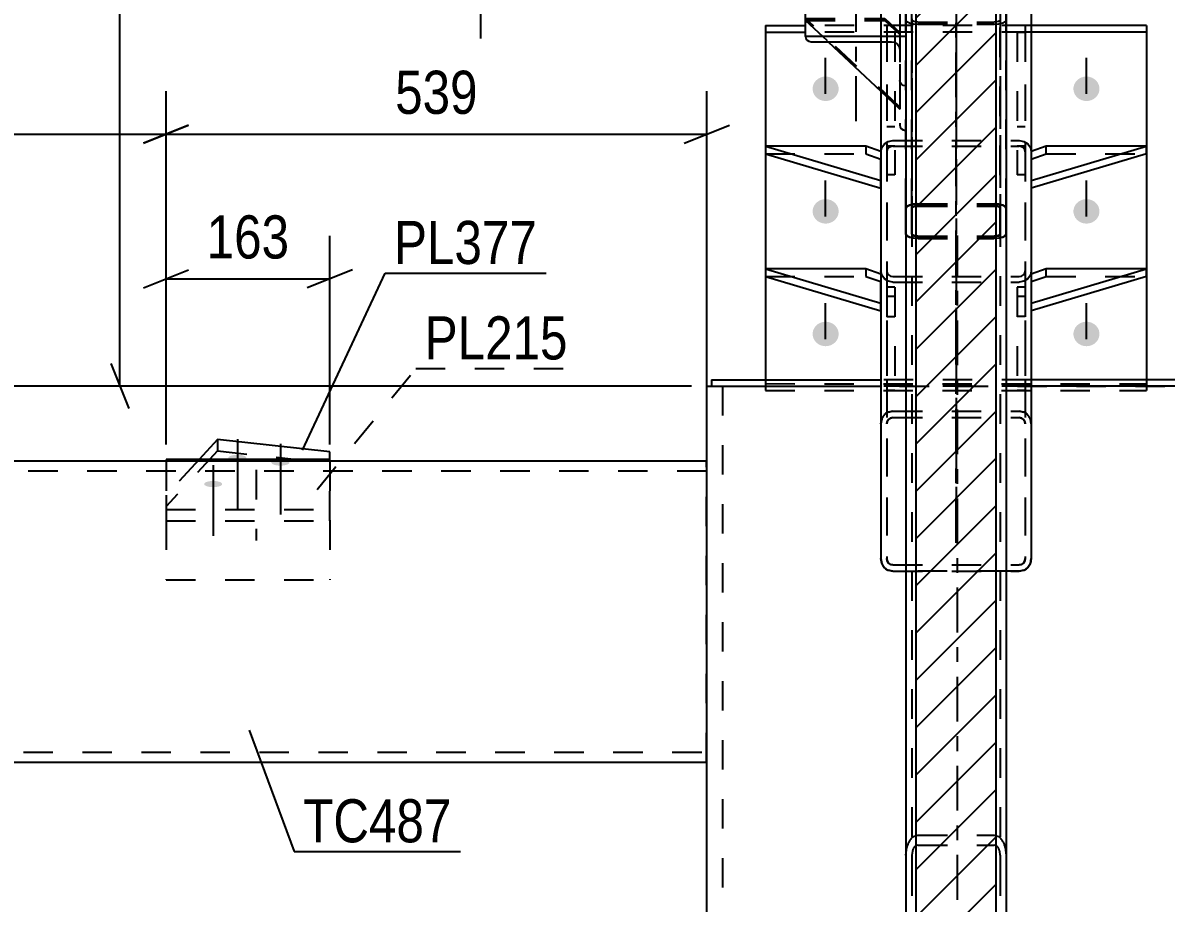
# Model space of a CAD drawing. Header units: millimetres. Extents: x 0 to 1189, y 0 to 841.
# Drawn here: x 404.7 to 480.7, y 707.9 to 766.4 of the extents above; entities that cross this region are included whole.
import ezdxf

# ---------------------------------------------------------------- set-up
doc = ezdxf.new("R2010")
doc.units = ezdxf.units.MM
doc.linetypes.add('DXK_LINE_DOT2', pattern=[3.9198, 1.9599, -1.9599])
doc.linetypes.add('DXK_LINE_DOT3', pattern=[5.9187, 2.979, -0.9799, 0.9799, -0.9799])
doc.styles.add('Arial', font='ARIAL.TTF', dxfattribs={"height": 0.2})
doc.styles.add('Arial Narrow', font='ARIALN.TTF', dxfattribs={"height": 0.2})

# ---------------------------------------------------------------- blocks, each defined once
blk = doc.blocks.new('Part-285407614-5344 - 5341')
at = {"linetype": 'Continuous'}
h = blk.add_hatch(dxfattribs=at)
h.set_pattern_fill('', scale=0.7, style=0, pattern_type=0)
h.set_pattern_definition([(45, (464.0423, 782.4), (-1.571545, 1.571545), [])])
h.paths.add_polyline_path([(469.359, 782.4), (464.042, 782.4), (464.041, 551.144), (469.357, 551.144)])
at = {"color": 2, "linetype": 'Continuous'}
for p, q in [((464.041, 551.144), (464.042, 782.4)), ((469.357, 551.144), (469.359, 782.4)), ((463.367, 780.88), (463.366, 552.099)), ((470.034, 780.88), (470.032, 552.099))]:
    blk.add_line(p, q, dxfattribs=at)
at = {"color": 7, "linetype": 'DXK_LINE_DOT2'}
for p, q in [((463.767, 780.88), (463.766, 552.099)), ((469.634, 780.88), (469.632, 552.099))]:
    blk.add_line(p, q, dxfattribs=at)
blk = doc.blocks.new('Part-285407614-5343 - 5341')
at = {"color": 7, "linetype": 'DXK_LINE_DOT2'}
for p, q in [((461.935, 782.595), (461.761, 782.256)), ((462.194, 782.822), (461.935, 782.595)), ((462.5, 782.902), (462.194, 782.822)), ((462.5, 782.902), (470.9, 782.902)), ((471.207, 782.822), (470.9, 782.902)), ((471.466, 782.595), (471.207, 782.822)), ((471.64, 782.256), (471.466, 782.595)), ((461.761, 782.256), (461.7, 781.856)), ((461.7, 781.856), (461.7, 768.193)), ((462.1, 781.856), (462.131, 782.056)), ((462.1, 781.856), (462.1, 730.773)), ((462.131, 782.056), (462.218, 782.226)), ((462.218, 782.226), (462.347, 782.339)), ((462.347, 782.339), (462.5, 782.379)), ((462.5, 782.379), (470.9, 782.379)), ((470.9, 782.379), (471.054, 782.339)), ((471.054, 782.339), (471.183, 782.226)), ((471.183, 782.226), (471.27, 782.056)), ((471.27, 782.056), (471.3, 781.856)), ((471.3, 781.856), (471.3, 730.773)), ((471.7, 781.856), (471.64, 782.256)), ((471.7, 781.856), (471.7, 768.193)), ((461.7, 770.879), (461.761, 770.479)), ((461.761, 770.479), (461.935, 770.14)), ((462.131, 770.679), (462.1, 770.879)), ((462.218, 770.509), (462.131, 770.679)), ((462.347, 770.396), (462.218, 770.509)), ((471.183, 770.509), (471.053, 770.396)), ((471.27, 770.679), (471.183, 770.509)), ((471.3, 770.879), (471.27, 770.679)), ((471.466, 770.14), (471.639, 770.479)), ((471.639, 770.479), (471.7, 770.879)), ((461.935, 770.14), (462.194, 769.913)), ((462.194, 769.913), (462.5, 769.833)), ((462.5, 770.356), (462.347, 770.396)), ((462.5, 770.356), (470.9, 770.356)), ((462.5, 769.833), (470.9, 769.833)), ((471.053, 770.396), (470.9, 770.356)), ((470.9, 769.833), (471.207, 769.913)), ((471.207, 769.913), (471.466, 770.14)), ((461.7, 739.712), (461.761, 740.038)), ((462.194, 740.498), (462.5, 740.563)), ((462.347, 740.105), (462.217, 740.013)), ((462.5, 740.138), (462.347, 740.105)), ((462.5, 740.563), (470.9, 740.563)), ((462.5, 740.138), (470.9, 740.137)), ((470.9, 740.563), (471.206, 740.498)), ((471.053, 740.105), (470.9, 740.137)), ((471.183, 740.013), (471.053, 740.105)), ((471.639, 740.038), (471.7, 739.712)), ((462.131, 739.875), (462.1, 739.712)), ((462.217, 740.013), (462.131, 739.875)), ((471.27, 739.875), (471.183, 740.013)), ((471.3, 739.712), (471.27, 739.875)), ((462.1, 730.773), (462.131, 730.61)), ((462.131, 730.61), (462.217, 730.472)), ((462.217, 730.472), (462.347, 730.379)), ((462.347, 730.379), (462.5, 730.347)), ((462.5, 730.347), (470.9, 730.347)), ((470.9, 730.347), (471.053, 730.379)), ((471.053, 730.379), (471.183, 730.472)), ((471.183, 730.472), (471.27, 730.61)), ((471.27, 730.61), (471.3, 730.773)), ((470.033, 729.921), (463.367, 729.921))]:
    blk.add_line(p, q, dxfattribs=at)
at = {"color": 7, "linetype": 'DXK_LINE_DOT3'}
blk.add_line((466.7, 731.822), (466.7, 779.788), dxfattribs=at)
at = {"color": 2, "linetype": 'Continuous'}
for p, q in [((461.7, 768.193), (461.7, 730.773)), ((471.7, 768.193), (471.7, 730.773)), ((461.761, 730.447), (461.7, 730.773)), ((471.7, 730.773), (471.639, 730.447)), ((462.5, 729.921), (462.194, 729.986)), ((462.5, 729.921), (463.367, 729.921)), ((470.9, 729.921), (470.033, 729.921)), ((471.206, 729.986), (470.9, 729.921))]:
    blk.add_line(p, q, dxfattribs=at)
at = {"color": 7, "linetype": 'DXK_LINE_DOT2'}
for centre, start, end in [((462.535, 739.744), 114.3196, 159.24133), ((470.866, 739.744), 20.75795, 65.67968)]:
    blk.add_arc(centre, 0.827, start, end, dxfattribs=at)
at = {"color": 2, "linetype": 'Continuous'}
for centre, start, end in [((462.535, 730.74), 200.75795, 245.67968), ((470.865, 730.74), 294.3196, 339.24133)]:
    blk.add_arc(centre, 0.827, start, end, dxfattribs=at)
blk = doc.blocks.new('Part-285407614-5346 - 5341')
at = {"color": 7, "linetype": 'DXK_LINE_DOT2'}
for p, q in [((463.861, 712.3), (464.167, 712.401)), ((464.167, 712.401), (469.233, 712.401)), ((469.233, 712.401), (469.539, 712.3)), ((463.367, 711.063), (463.428, 711.575)), ((463.797, 711.319), (463.767, 711.063)), ((464.167, 711.732), (464.014, 711.681)), ((464.167, 711.732), (469.233, 711.732)), ((469.386, 711.681), (469.233, 711.732)), ((469.633, 711.063), (469.603, 711.319)), ((469.972, 711.575), (470.033, 711.063)), ((463.367, 711.063), (463.366, 558.078)), ((463.767, 711.063), (463.766, 558.078)), ((469.633, 711.063), (469.632, 558.078)), ((470.033, 711.063), (470.032, 558.078))]:
    blk.add_line(p, q, dxfattribs=at)
for centre, radius, start, end in [((464.637, 711.344), 1.231, 129.08637, 169.17418), ((468.763, 711.344), 1.231, 10.8251, 50.91292), ((464.402, 711.204), 0.616, 129.08637, 169.17418), ((468.998, 711.204), 0.616, 10.8251, 50.91292)]:
    blk.add_arc(centre, radius, start, end, dxfattribs=at)
blk = doc.blocks.new('Part-285407614-5476 - 5341')
at = {"color": 7, "linetype": 'DXK_LINE_DOT3'}
blk.add_line((466.7, 786.903), (466.7, 743.779), dxfattribs=at)
at = {"color": 7, "linetype": 'DXK_LINE_DOT2'}
for p, q in [((463.428, 778.477), (463.367, 778.372)), ((463.367, 778.372), (463.367, 752.309)), ((463.601, 778.566), (463.428, 778.477)), ((463.861, 778.625), (463.601, 778.566)), ((463.767, 778.372), (463.798, 778.425)), ((463.767, 778.372), (463.767, 752.309)), ((463.798, 778.425), (463.884, 778.469)), ((464.167, 778.646), (463.861, 778.625)), ((463.884, 778.469), (464.014, 778.499)), ((464.014, 778.499), (464.167, 778.509)), ((464.167, 778.646), (469.234, 778.646)), ((464.167, 778.509), (469.234, 778.509)), ((469.54, 778.625), (469.234, 778.646)), ((469.234, 778.509), (469.387, 778.499)), ((469.387, 778.499), (469.517, 778.469)), ((469.517, 778.469), (469.603, 778.425)), ((469.799, 778.566), (469.54, 778.625)), ((469.603, 778.425), (469.634, 778.372)), ((469.634, 778.372), (469.634, 752.309)), ((469.973, 778.477), (469.799, 778.566)), ((470.034, 778.372), (469.973, 778.477)), ((470.034, 778.372), (470.034, 752.309)), ((463.367, 776.639), (463.428, 776.535)), ((463.428, 776.535), (463.601, 776.446)), ((463.798, 776.587), (463.767, 776.639)), ((463.884, 776.543), (463.798, 776.587)), ((464.014, 776.513), (463.884, 776.543)), ((464.167, 776.503), (464.014, 776.513)), ((464.167, 776.503), (469.234, 776.503)), ((469.387, 776.513), (469.234, 776.503)), ((469.517, 776.543), (469.387, 776.513)), ((469.603, 776.587), (469.517, 776.543)), ((469.634, 776.639), (469.603, 776.587)), ((469.799, 776.446), (469.973, 776.535)), ((469.973, 776.535), (470.034, 776.639)), ((463.601, 776.446), (463.861, 776.387)), ((463.861, 776.387), (464.167, 776.366)), ((464.167, 776.366), (469.234, 776.366)), ((469.234, 776.366), (469.54, 776.387)), ((469.54, 776.387), (469.799, 776.446)), ((463.367, 754.042), (463.428, 754.147)), ((463.428, 754.147), (463.601, 754.236)), ((463.601, 754.236), (463.861, 754.295)), ((463.797, 754.095), (463.767, 754.042)), ((463.884, 754.139), (463.797, 754.095)), ((463.861, 754.295), (464.167, 754.316)), ((464.014, 754.169), (463.884, 754.139)), ((464.167, 754.179), (464.014, 754.169)), ((464.167, 754.316), (469.234, 754.316)), ((464.167, 754.179), (469.234, 754.179)), ((469.234, 754.316), (469.54, 754.295)), ((469.387, 754.169), (469.234, 754.179)), ((469.516, 754.139), (469.387, 754.169)), ((469.603, 754.095), (469.516, 754.139)), ((469.54, 754.295), (469.799, 754.236)), ((469.634, 754.042), (469.603, 754.095)), ((469.799, 754.236), (469.973, 754.147)), ((469.973, 754.147), (470.034, 754.042)), ((463.428, 752.205), (463.367, 752.309)), ((463.601, 752.116), (463.428, 752.205)), ((463.767, 752.309), (463.797, 752.257)), ((463.797, 752.257), (463.884, 752.213)), ((463.884, 752.213), (464.014, 752.183)), ((464.014, 752.183), (464.167, 752.173)), ((469.234, 752.172), (469.387, 752.183)), ((469.387, 752.183), (469.516, 752.213)), ((469.516, 752.213), (469.603, 752.257)), ((469.603, 752.257), (469.634, 752.309)), ((469.973, 752.205), (469.799, 752.116)), ((470.034, 752.309), (469.973, 752.205)), ((463.861, 752.057), (463.601, 752.116)), ((464.167, 752.036), (463.861, 752.057)), ((464.167, 752.173), (469.234, 752.172)), ((464.167, 752.036), (469.234, 752.036)), ((469.54, 752.057), (469.234, 752.036)), ((469.799, 752.116), (469.54, 752.057))]:
    blk.add_line(p, q, dxfattribs=at)
blk = doc.blocks.new('Part-285407614-5494 - 5341')
at = {"color": 7, "linetype": 'DXK_LINE_DOT3'}
blk.add_line((466.79, 483.19), (466.79, 752.23), dxfattribs=at)
at = {"color": 2, "linetype": 'Continuous'}
for p, q in [((450.124, 742.23), (450.457, 742.23)), ((450.124, 742.23), (450.124, 483.19)), ((451.185, 742.23), (452.257, 742.23)), ((452.257, 742.23), (461.7, 742.23)), ((482.396, 742.23), (471.7, 742.23))]:
    blk.add_line(p, q, dxfattribs=at)
at = {"color": 7, "linetype": 'DXK_LINE_DOT2'}
for p, q in [((450.286, 742.23), (451.185, 742.23)), ((451.19, 742.23), (451.19, 483.19)), ((471.7, 742.23), (461.7, 742.23))]:
    blk.add_line(p, q, dxfattribs=at)
blk = doc.blocks.new('Part-285407614-5395 - 5341')
at = {"color": 7, "linetype": 'DXK_LINE_DOT2'}
for p, q in [((461.761, 758.067), (461.935, 758.311)), ((461.935, 758.311), (462.194, 758.474)), ((462.194, 758.474), (462.5, 758.531)), ((462.5, 758.531), (470.9, 758.531)), ((470.9, 758.531), (471.206, 758.473)), ((471.206, 758.473), (471.466, 758.31)), ((471.466, 758.31), (471.639, 758.067)), ((461.7, 757.779), (461.761, 758.067)), ((461.7, 757.779), (461.7, 730.773)), ((462.131, 757.923), (462.1, 757.779)), ((462.1, 757.779), (462.1, 730.773)), ((462.217, 758.045), (462.131, 757.923)), ((462.347, 758.126), (462.217, 758.045)), ((462.5, 758.155), (462.347, 758.126)), ((462.5, 758.155), (470.9, 758.155)), ((471.053, 758.126), (470.9, 758.155)), ((471.183, 758.045), (471.053, 758.126)), ((471.27, 757.923), (471.183, 758.045)), ((471.3, 757.779), (471.27, 757.923)), ((471.3, 757.779), (471.3, 730.773)), ((471.639, 758.067), (471.7, 757.779)), ((471.7, 757.779), (471.7, 730.773)), ((461.761, 749.598), (461.7, 749.886)), ((461.935, 749.354), (461.761, 749.598)), ((462.194, 749.191), (461.935, 749.354)), ((462.1, 749.886), (462.131, 749.742)), ((462.131, 749.742), (462.217, 749.62)), ((462.5, 749.134), (462.194, 749.191)), ((462.217, 749.62), (462.347, 749.538)), ((462.347, 749.538), (462.5, 749.51)), ((462.5, 749.51), (470.9, 749.51)), ((470.9, 749.51), (471.053, 749.538)), ((471.206, 749.191), (470.9, 749.134)), ((471.053, 749.538), (471.183, 749.62)), ((471.183, 749.62), (471.27, 749.742)), ((471.466, 749.354), (471.206, 749.191)), ((471.27, 749.742), (471.3, 749.885)), ((471.639, 749.598), (471.466, 749.354)), ((471.7, 749.885), (471.639, 749.598)), ((462.5, 749.134), (470.9, 749.134)), ((461.761, 740.038), (461.7, 739.712)), ((462.5, 740.564), (462.194, 740.499)), ((462.217, 740.013), (462.347, 740.105)), ((462.347, 740.105), (462.5, 740.138)), ((462.5, 740.564), (470.9, 740.563)), ((462.5, 740.138), (470.9, 740.138)), ((471.206, 740.499), (470.9, 740.563)), ((470.9, 740.138), (471.053, 740.105)), ((471.053, 740.105), (471.183, 740.013)), ((471.7, 739.712), (471.639, 740.038)), ((462.1, 739.712), (462.131, 739.875)), ((462.131, 739.875), (462.217, 740.013)), ((471.183, 740.013), (471.27, 739.875)), ((471.27, 739.875), (471.3, 739.712)), ((461.7, 730.773), (461.761, 730.447)), ((462.131, 730.61), (462.1, 730.773)), ((462.217, 730.472), (462.131, 730.61)), ((462.347, 730.38), (462.217, 730.472)), ((462.5, 730.347), (462.347, 730.38)), ((462.5, 730.347), (470.9, 730.347)), ((471.053, 730.38), (470.9, 730.347)), ((471.183, 730.472), (471.053, 730.38)), ((471.27, 730.61), (471.183, 730.472)), ((471.3, 730.773), (471.27, 730.61)), ((471.639, 730.447), (471.7, 730.773)), ((462.194, 729.987), (462.5, 729.922)), ((462.5, 729.922), (470.9, 729.922)), ((470.9, 729.922), (471.206, 729.987))]:
    blk.add_line(p, q, dxfattribs=at)
at = {"color": 7, "linetype": 'DXK_LINE_DOT3'}
blk.add_line((466.7, 757.252), (466.7, 731.822), dxfattribs=at)
at = {"color": 7, "linetype": 'DXK_LINE_DOT2'}
for centre, start, end in [((462.535, 739.745), 114.31956, 159.24129), ((470.866, 739.745), 20.758, 65.67973), ((462.535, 730.741), 200.758, 245.67973), ((470.866, 730.741), 294.31956, 339.24129)]:
    blk.add_arc(centre, 0.827, start, end, dxfattribs=at)
blk = doc.blocks.new('Part-285407614-5397 - 5341')
at = {"color": 2, "linetype": 'Continuous'}
for p, q in [((454.034, 766.191), (454.034, 742.63)), ((454.034, 766.191), (456.7, 766.191)), ((479.367, 766.191), (471.7, 766.191)), ((479.367, 766.191), (479.367, 742.63)), ((454.034, 765.735), (456.7, 765.735)), ((479.367, 765.735), (471.7, 765.735))]:
    blk.add_line(p, q, dxfattribs=at)
at = {"color": 7, "linetype": 'DXK_LINE_DOT2'}
for p, q in [((471.7, 766.191), (456.7, 766.191)), ((471.7, 765.735), (456.7, 765.735)), ((454.034, 742.63), (454.034, 741.93)), ((454.034, 742.386), (479.367, 742.385)), ((479.367, 742.63), (479.367, 741.929)), ((454.034, 741.93), (479.367, 741.929))]:
    blk.add_line(p, q, dxfattribs=at)
blk = doc.blocks.new('Part-285407614-5401 - 5341')
at = {"color": 2, "linetype": 'Continuous'}
for p, q in [((450.457, 742.63), (461.7, 742.63)), ((450.457, 742.63), (450.457, 742.23)), ((483.124, 742.63), (471.7, 742.63)), ((483.124, 742.63), (483.124, 742.23)), ((450.457, 742.23), (451.185, 742.23)), ((483.124, 742.23), (482.396, 742.23))]:
    blk.add_line(p, q, dxfattribs=at)
at = {"color": 7, "linetype": 'DXK_LINE_DOT2'}
for p, q in [((471.7, 742.63), (461.7, 742.63)), ((451.185, 742.23), (482.396, 742.23))]:
    blk.add_line(p, q, dxfattribs=at)
blk = doc.blocks.new('Part-285407614-5425 - 5341')
at = {"color": 2, "linetype": 'Continuous'}
for p, q in [((450.124, 737.237), (385.124, 737.236)), ((385.124, 717.236), (450.124, 717.237))]:
    blk.add_line(p, q, dxfattribs=at)
at = {"color": 7, "linetype": 'DXK_LINE_DOT2'}
for p, q in [((385.124, 737.236), (385.124, 717.236)), ((450.124, 717.237), (450.124, 737.237)), ((450.124, 736.57), (385.124, 736.569)), ((385.124, 717.903), (450.124, 717.903))]:
    blk.add_line(p, q, dxfattribs=at)
blk = doc.blocks.new('Part-285407614-5471 - 5341')
at = {"color": 2, "linetype": 'Continuous'}
for p, q in [((414.202, 737.347), (414.202, 737.236)), ((425.089, 737.347), (414.202, 737.347)), ((425.089, 737.236), (425.089, 737.347))]:
    blk.add_line(p, q, dxfattribs=at)
at = {"color": 7, "linetype": 'DXK_LINE_DOT2'}
for p, q in [((414.202, 737.236), (414.202, 729.347)), ((425.089, 737.236), (425.089, 729.347)), ((414.202, 729.347), (425.089, 729.347))]:
    blk.add_line(p, q, dxfattribs=at)
blk = doc.blocks.new('Part-285407614-5479 - 5341')
at = {"color": 7, "linetype": 'DXK_LINE_DOT3'}
blk.add_line((466.701, 799.744), (466.7, 758.012), dxfattribs=at)
at = {"color": 7, "linetype": 'DXK_LINE_DOT2'}
for p, q in [((463.367, 791.213), (463.428, 791.318)), ((463.367, 789.481), (463.367, 791.213)), ((463.367, 791.213), (463.367, 768.276)), ((463.428, 791.318), (463.602, 791.407)), ((463.602, 791.407), (463.861, 791.466)), ((463.798, 791.266), (463.767, 791.213)), ((463.767, 789.481), (463.767, 791.213)), ((463.767, 791.213), (463.767, 768.276)), ((463.885, 791.31), (463.798, 791.266)), ((463.861, 791.466), (464.167, 791.487)), ((464.014, 791.34), (463.885, 791.31)), ((464.167, 791.35), (464.014, 791.34)), ((464.167, 791.487), (469.234, 791.487)), ((464.167, 791.35), (469.234, 791.35)), ((469.234, 791.487), (469.54, 791.466)), ((469.387, 791.34), (469.234, 791.35)), ((469.517, 791.31), (469.387, 791.34)), ((469.604, 791.266), (469.517, 791.31)), ((469.54, 791.466), (469.8, 791.407)), ((469.634, 791.213), (469.604, 791.266)), ((469.634, 789.481), (469.634, 791.213)), ((469.634, 791.213), (469.634, 768.276)), ((469.8, 791.407), (469.973, 791.318)), ((469.973, 791.318), (470.034, 791.213)), ((470.034, 789.481), (470.034, 791.213)), ((470.034, 791.213), (470.034, 768.276)), ((463.367, 789.481), (463.367, 766.543)), ((463.428, 789.376), (463.367, 789.481)), ((463.767, 789.481), (463.767, 766.543)), ((463.767, 789.481), (463.798, 789.428)), ((463.798, 789.428), (463.885, 789.384)), ((469.517, 789.384), (469.604, 789.428)), ((469.604, 789.428), (469.634, 789.481)), ((469.634, 789.481), (469.634, 766.543)), ((470.034, 789.481), (469.973, 789.376)), ((470.034, 789.481), (470.034, 766.543)), ((463.602, 789.287), (463.428, 789.376)), ((463.861, 789.228), (463.602, 789.287)), ((464.167, 789.207), (463.861, 789.228)), ((463.885, 789.384), (464.014, 789.354)), ((464.014, 789.354), (464.167, 789.344)), ((464.167, 789.344), (469.234, 789.344)), ((464.167, 789.207), (469.234, 789.207)), ((469.234, 789.344), (469.387, 789.354)), ((469.54, 789.228), (469.234, 789.207)), ((469.387, 789.354), (469.517, 789.384)), ((469.8, 789.287), (469.54, 789.228)), ((469.973, 789.376), (469.8, 789.287)), ((463.428, 768.381), (463.367, 768.276)), ((463.367, 766.543), (463.367, 768.276)), ((463.601, 768.469), (463.428, 768.381)), ((463.861, 768.529), (463.601, 768.469)), ((463.767, 768.276), (463.797, 768.328)), ((463.767, 766.543), (463.767, 768.276)), ((463.797, 768.328), (463.884, 768.373)), ((464.167, 768.549), (463.861, 768.529)), ((463.884, 768.373), (464.014, 768.402)), ((464.014, 768.402), (464.167, 768.413)), ((464.167, 768.549), (469.234, 768.549)), ((464.167, 768.413), (469.234, 768.413)), ((469.54, 768.528), (469.234, 768.549)), ((469.234, 768.413), (469.387, 768.402)), ((469.387, 768.402), (469.517, 768.372)), ((469.517, 768.372), (469.603, 768.328)), ((469.799, 768.469), (469.54, 768.528)), ((469.603, 768.328), (469.634, 768.276)), ((469.634, 768.276), (469.634, 766.543)), ((469.973, 768.38), (469.799, 768.469)), ((470.034, 768.276), (469.973, 768.38)), ((470.034, 766.543), (470.034, 768.276)), ((463.367, 766.543), (463.428, 766.438)), ((463.428, 766.438), (463.601, 766.35)), ((463.601, 766.35), (463.861, 766.29)), ((463.797, 766.491), (463.767, 766.543)), ((463.884, 766.446), (463.797, 766.491)), ((463.861, 766.29), (464.167, 766.269)), ((464.014, 766.417), (463.884, 766.446)), ((464.167, 766.406), (464.014, 766.417)), ((464.167, 766.406), (469.234, 766.406)), ((464.167, 766.269), (469.234, 766.269)), ((469.387, 766.416), (469.234, 766.406)), ((469.234, 766.269), (469.54, 766.29)), ((469.517, 766.446), (469.387, 766.416)), ((469.603, 766.491), (469.517, 766.446)), ((469.54, 766.29), (469.799, 766.349)), ((469.634, 766.543), (469.603, 766.491)), ((469.799, 766.349), (469.973, 766.438)), ((469.973, 766.438), (470.034, 766.543))]:
    blk.add_line(p, q, dxfattribs=at)
blk = doc.blocks.new('Part-285407614-5483 - 5341')
at = {"color": 7, "linetype": 'DXK_LINE_DOT2'}
for p, q in [((463.367, 778.484), (463.428, 778.589)), ((463.367, 776.751), (463.367, 778.484)), ((463.367, 754.051), (463.367, 778.484)), ((463.428, 778.589), (463.602, 778.678)), ((463.602, 778.678), (463.861, 778.737)), ((463.798, 778.537), (463.767, 778.484)), ((463.767, 776.751), (463.767, 778.484)), ((463.767, 754.051), (463.767, 778.484)), ((463.885, 778.581), (463.798, 778.537)), ((463.861, 778.737), (464.167, 778.758)), ((464.014, 778.611), (463.885, 778.581)), ((464.167, 778.621), (464.014, 778.611)), ((464.167, 778.758), (469.234, 778.758)), ((464.167, 778.621), (469.234, 778.621)), ((469.234, 778.758), (469.54, 778.737)), ((469.387, 778.611), (469.234, 778.621)), ((469.517, 778.581), (469.387, 778.611)), ((469.604, 778.537), (469.517, 778.581)), ((469.54, 778.737), (469.8, 778.678)), ((469.634, 778.484), (469.604, 778.537)), ((469.634, 776.751), (469.634, 778.484)), ((469.634, 778.484), (469.634, 754.051)), ((469.8, 778.678), (469.973, 778.589)), ((469.973, 778.589), (470.034, 778.484)), ((470.034, 776.751), (470.034, 778.484)), ((470.034, 754.051), (470.034, 778.484)), ((463.367, 776.751), (463.367, 752.318)), ((463.428, 776.647), (463.367, 776.751)), ((463.602, 776.558), (463.428, 776.647)), ((463.861, 776.499), (463.602, 776.558)), ((463.767, 776.751), (463.767, 752.318)), ((463.767, 776.751), (463.798, 776.699)), ((463.798, 776.699), (463.885, 776.655)), ((464.167, 776.478), (463.861, 776.499)), ((463.885, 776.655), (464.014, 776.625)), ((464.014, 776.625), (464.167, 776.615)), ((464.167, 776.615), (469.234, 776.615)), ((469.234, 776.615), (469.387, 776.625)), ((469.54, 776.499), (469.234, 776.478)), ((469.387, 776.625), (469.517, 776.655)), ((469.517, 776.655), (469.604, 776.699)), ((469.8, 776.558), (469.54, 776.499)), ((469.604, 776.699), (469.634, 776.751)), ((469.634, 752.318), (469.634, 776.751)), ((469.973, 776.647), (469.8, 776.558)), ((470.034, 776.751), (469.973, 776.647)), ((470.034, 776.751), (470.034, 752.318)), ((464.167, 776.478), (469.234, 776.478)), ((463.428, 754.156), (463.367, 754.051)), ((463.367, 752.318), (463.367, 754.051)), ((463.601, 754.245), (463.428, 754.156)), ((463.861, 754.304), (463.601, 754.245)), ((463.767, 754.051), (463.797, 754.103)), ((463.767, 752.318), (463.767, 754.051)), ((463.797, 754.103), (463.884, 754.148)), ((464.167, 754.325), (463.861, 754.304)), ((463.884, 754.148), (464.014, 754.177)), ((464.014, 754.177), (464.167, 754.188)), ((464.167, 754.325), (469.234, 754.325)), ((464.167, 754.188), (469.234, 754.188)), ((469.54, 754.304), (469.234, 754.325)), ((469.234, 754.188), (469.387, 754.177)), ((469.387, 754.177), (469.516, 754.148)), ((469.516, 754.148), (469.603, 754.103)), ((469.799, 754.244), (469.54, 754.304)), ((469.603, 754.103), (469.634, 754.051)), ((469.634, 754.051), (469.634, 752.318)), ((469.973, 754.156), (469.799, 754.244)), ((470.034, 754.051), (469.973, 754.156)), ((470.034, 752.318), (470.034, 754.051)), ((463.367, 752.318), (463.428, 752.214)), ((463.428, 752.214), (463.601, 752.125)), ((463.797, 752.266), (463.767, 752.318)), ((463.884, 752.221), (463.797, 752.266)), ((464.014, 752.192), (463.884, 752.221)), ((464.167, 752.181), (464.014, 752.192)), ((464.167, 752.181), (469.234, 752.181)), ((469.387, 752.192), (469.234, 752.181)), ((469.516, 752.221), (469.387, 752.192)), ((469.603, 752.266), (469.516, 752.221)), ((469.634, 752.318), (469.603, 752.266)), ((469.799, 752.125), (469.973, 752.213)), ((469.973, 752.213), (470.034, 752.318)), ((463.601, 752.125), (463.861, 752.065)), ((463.861, 752.065), (464.167, 752.045)), ((464.167, 752.045), (469.234, 752.045)), ((469.234, 752.045), (469.54, 752.065)), ((469.54, 752.065), (469.799, 752.125))]:
    blk.add_line(p, q, dxfattribs=at)
blk = doc.blocks.new('Part-285407614-5488 - 5341')
at = {"color": 2, "linetype": 'Continuous'}
for p, q in [((456.7, 768.443), (461.034, 768.443)), ((456.7, 765.448), (456.7, 768.443)), ((456.7, 765.479), (461.7, 765.479)), ((456.7, 765.448), (456.728, 765.316)), ((456.728, 765.316), (456.808, 765.204)), ((456.808, 765.204), (456.927, 765.13)), ((456.927, 765.13), (457.067, 765.103)), ((457.067, 765.103), (461.7, 765.103))]:
    blk.add_line(p, q, dxfattribs=at)
at = {"color": 7, "linetype": 'DXK_LINE_DOT2'}
for p, q in [((456.7, 768.412), (456.7, 768.443)), ((456.728, 768.28), (456.7, 768.412)), ((456.808, 768.168), (456.728, 768.28)), ((456.927, 768.094), (456.808, 768.168)), ((461.034, 768.443), (463.367, 768.443)), ((463.367, 768.443), (463.367, 759.215)), ((457.067, 768.068), (456.927, 768.094)), ((457.067, 768.068), (462.4, 768.068)), ((462.617, 768.027), (462.4, 768.068)), ((462.801, 767.912), (462.617, 768.027)), ((462.924, 767.739), (462.801, 767.912)), ((462.967, 767.535), (462.924, 767.739)), ((462.967, 767.535), (462.967, 759.559)), ((456.7, 765.479), (456.7, 765.448)), ((461.7, 765.479), (463.367, 765.479)), ((461.7, 765.103), (462.4, 765.103)), ((462.4, 765.103), (462.617, 765.063)), ((462.617, 765.063), (462.801, 764.947)), ((462.801, 764.947), (462.924, 764.775)), ((462.924, 764.775), (462.967, 764.571)), ((462.995, 762.391), (462.967, 762.523)), ((463.074, 762.28), (462.995, 762.391)), ((463.193, 762.205), (463.074, 762.28)), ((463.334, 762.179), (463.193, 762.205)), ((463.334, 762.179), (463.367, 762.179)), ((462.967, 759.559), (462.995, 759.427)), ((462.995, 759.427), (463.074, 759.316)), ((463.074, 759.316), (463.193, 759.241)), ((463.193, 759.241), (463.334, 759.215)), ((463.334, 759.215), (463.367, 759.215))]:
    blk.add_line(p, q, dxfattribs=at)
at = {"color": 7, "linetype": 'DXK_LINE_DOT3'}
blk.add_line((460.034, 768.731), (460.034, 758.927), dxfattribs=at)
blk = doc.blocks.new('Part-285407614-5489 - 5341')
at = {"color": 7, "linetype": 'DXK_LINE_DOT2'}
for p, q in [((462.967, 760.766), (456.7, 766.655)), ((456.7, 766.655), (461.967, 766.655)), ((456.7, 766.655), (456.7, 766.518)), ((461.967, 766.655), (462.967, 765.715)), ((461.967, 766.655), (461.967, 766.518)), ((456.7, 766.518), (458.206, 765.103)), ((456.7, 766.518), (461.967, 766.518)), ((461.967, 766.518), (462.967, 765.578)), ((462.967, 765.715), (462.967, 760.629)), ((461.7, 761.82), (462.967, 760.629))]:
    blk.add_line(p, q, dxfattribs=at)
at = {"color": 2, "linetype": 'Continuous'}
blk.add_line((458.206, 765.103), (461.7, 761.82), dxfattribs=at)
blk = doc.blocks.new('Part-285407614-5495 - 5341')
at = {"color": 2, "linetype": 'Continuous'}
for p, q in [((460.7, 750.011), (454.034, 750.011)), ((454.034, 750.011), (461.7, 747.731)), ((454.034, 750.011), (454.034, 749.51)), ((461.7, 749.669), (460.7, 750.011)), ((454.034, 749.51), (461.7, 747.23))]:
    blk.add_line(p, q, dxfattribs=at)
at = {"color": 7, "linetype": 'DXK_LINE_DOT2'}
for p, q in [((460.7, 750.011), (460.7, 749.51)), ((454.034, 749.51), (460.7, 749.51)), ((460.7, 749.51), (461.7, 749.168)), ((461.7, 747.23), (461.7, 749.669))]:
    blk.add_line(p, q, dxfattribs=at)
blk = doc.blocks.new('Part-285407614-5496 - 5341')
at = {"color": 2, "linetype": 'Continuous'}
for p, q in [((460.7, 758.155), (454.034, 758.155)), ((454.034, 758.155), (461.7, 755.875)), ((454.034, 758.155), (454.034, 757.654)), ((454.034, 757.654), (461.7, 755.373)), ((461.7, 757.813), (460.7, 758.155))]:
    blk.add_line(p, q, dxfattribs=at)
at = {"color": 7, "linetype": 'DXK_LINE_DOT2'}
for p, q in [((454.034, 757.654), (460.7, 757.654)), ((460.7, 758.155), (460.7, 757.654)), ((460.7, 757.654), (461.7, 757.311)), ((461.7, 755.373), (461.7, 757.813))]:
    blk.add_line(p, q, dxfattribs=at)
blk = doc.blocks.new('Part-285407614-5497 - 5341')
at = {"color": 2, "linetype": 'Continuous'}
for p, q in [((472.7, 750.011), (471.7, 749.669)), ((471.7, 747.731), (479.367, 750.011)), ((479.367, 750.011), (472.7, 750.011)), ((479.367, 749.51), (479.367, 750.011)), ((479.367, 749.51), (471.7, 747.23))]:
    blk.add_line(p, q, dxfattribs=at)
at = {"color": 7, "linetype": 'DXK_LINE_DOT2'}
for p, q in [((472.7, 749.51), (472.7, 750.011)), ((471.7, 749.669), (471.7, 747.23)), ((471.7, 749.168), (472.7, 749.51)), ((472.7, 749.51), (479.367, 749.51))]:
    blk.add_line(p, q, dxfattribs=at)
blk = doc.blocks.new('Part-285407614-5498 - 5341')
at = {"color": 2, "linetype": 'Continuous'}
for p, q in [((472.7, 758.155), (471.7, 757.813)), ((471.7, 755.874), (479.367, 758.155)), ((479.367, 757.653), (471.7, 755.373)), ((479.367, 758.155), (472.7, 758.155)), ((479.367, 757.653), (479.367, 758.155))]:
    blk.add_line(p, q, dxfattribs=at)
at = {"color": 7, "linetype": 'DXK_LINE_DOT2'}
for p, q in [((471.7, 757.813), (471.7, 755.373)), ((471.7, 757.311), (472.7, 757.653)), ((472.7, 757.653), (472.7, 758.155)), ((472.7, 757.653), (479.367, 757.653))]:
    blk.add_line(p, q, dxfattribs=at)
blk = doc.blocks.new('Part-285407614-5499 - 5341')
at = {"color": 7, "linetype": 'DXK_LINE_DOT2'}
for p, q in [((462.634, 748.792), (462.1, 748.792)), ((462.1, 748.792), (462.1, 741.93)), ((462.634, 748.792), (462.634, 741.93)), ((462.1, 748.194), (462.634, 748.194)), ((462.1, 746.854), (462.634, 746.854)), ((462.634, 741.93), (462.1, 741.93))]:
    blk.add_line(p, q, dxfattribs=at)
blk = doc.blocks.new('Part-285407614-5500 - 5341')
at = {"color": 7, "linetype": 'DXK_LINE_DOT2'}
for p, q in [((471.3, 748.792), (470.767, 748.792)), ((470.767, 748.792), (470.767, 741.93)), ((471.3, 748.792), (471.3, 741.93)), ((470.767, 748.194), (471.3, 748.194)), ((471.3, 746.854), (470.767, 746.854)), ((471.3, 741.93), (470.767, 741.93))]:
    blk.add_line(p, q, dxfattribs=at)
blk = doc.blocks.new('Part-285407614-5501 - 5341')
at = {"color": 7, "linetype": 'DXK_LINE_DOT2'}
for p, q in [((462.1, 765.735), (462.1, 756.251)), ((462.634, 765.735), (462.1, 765.735)), ((462.634, 765.735), (462.634, 756.251)), ((462.1, 759.471), (462.634, 759.471)), ((462.1, 758.189), (462.634, 758.189)), ((462.634, 756.251), (462.1, 756.251))]:
    blk.add_line(p, q, dxfattribs=at)
blk = doc.blocks.new('Part-285407614-5502 - 5341')
at = {"color": 7, "linetype": 'DXK_LINE_DOT2'}
for p, q in [((470.767, 765.735), (470.767, 756.251)), ((470.767, 765.735), (471.3, 765.735)), ((471.3, 765.735), (471.3, 756.251)), ((470.767, 759.47), (471.3, 759.47)), ((470.767, 758.189), (471.3, 758.189)), ((471.3, 756.251), (470.767, 756.251))]:
    blk.add_line(p, q, dxfattribs=at)
blk = doc.blocks.new('Part-285407614-5515 - 5341')
at = {"color": 2, "linetype": 'Continuous'}
for p, q in [((417.622, 738.675), (416.393, 737.347)), ((425.089, 737.86), (417.622, 738.675)), ((425.089, 737.347), (425.089, 737.86))]:
    blk.add_line(p, q, dxfattribs=at)
at = {"color": 7, "linetype": 'DXK_LINE_DOT2'}
for p, q in [((417.622, 738.675), (417.622, 737.923)), ((417.622, 737.923), (414.202, 734.227)), ((417.622, 737.923), (425.089, 737.108)), ((416.393, 737.347), (414.202, 734.979)), ((425.089, 733.284), (425.089, 737.347)), ((414.202, 734.979), (414.202, 733.284)), ((414.202, 734.035), (425.089, 734.035)), ((414.202, 733.284), (425.089, 733.284))]:
    blk.add_line(p, q, dxfattribs=at)
blk = doc.blocks.new('Bolt-285407614-5519 - 5341')
at = {"linetype": 'Continuous'}
for points in [[(458.034, 762.791), (458.214, 762.773), (458.386, 762.72), (458.543, 762.635), (458.678, 762.521), (458.784, 762.384), (458.858, 762.228), (458.896, 762.061), (458.896, 761.891), (458.858, 761.725), (458.784, 761.569), (458.678, 761.431), (458.543, 761.317), (458.386, 761.232), (458.214, 761.18), (458.034, 761.162), (457.853, 761.18), (457.681, 761.232), (457.524, 761.317), (457.39, 761.431), (457.283, 761.569), (457.209, 761.725), (457.172, 761.891), (457.172, 762.061), (457.209, 762.228), (457.283, 762.384), (457.39, 762.521), (457.524, 762.635), (457.681, 762.72), (457.853, 762.773)], [(475.367, 762.791), (475.547, 762.773), (475.719, 762.72), (475.876, 762.635), (476.011, 762.521), (476.118, 762.383), (476.191, 762.228), (476.229, 762.061), (476.229, 761.891), (476.191, 761.725), (476.118, 761.569), (476.011, 761.431), (475.876, 761.317), (475.719, 761.232), (475.547, 761.18), (475.367, 761.162), (475.187, 761.18), (475.014, 761.232), (474.858, 761.317), (474.723, 761.431), (474.616, 761.569), (474.543, 761.725), (474.505, 761.891), (474.505, 762.061), (474.543, 762.228), (474.616, 762.383), (474.723, 762.521), (474.858, 762.635), (475.014, 762.72), (475.187, 762.773)], [(458.034, 754.647), (458.214, 754.629), (458.386, 754.576), (458.543, 754.491), (458.678, 754.377), (458.784, 754.239), (458.858, 754.084), (458.896, 753.917), (458.896, 753.747), (458.858, 753.581), (458.784, 753.425), (458.678, 753.287), (458.543, 753.173), (458.386, 753.088), (458.214, 753.036), (458.034, 753.018), (457.853, 753.036), (457.681, 753.088), (457.524, 753.173), (457.39, 753.287), (457.283, 753.425), (457.209, 753.581), (457.172, 753.747), (457.172, 753.917), (457.209, 754.084), (457.283, 754.239), (457.39, 754.377), (457.524, 754.491), (457.681, 754.576), (457.853, 754.629)], [(475.367, 754.647), (475.547, 754.629), (475.719, 754.576), (475.876, 754.491), (476.011, 754.377), (476.117, 754.239), (476.191, 754.084), (476.229, 753.917), (476.229, 753.747), (476.191, 753.581), (476.117, 753.425), (476.011, 753.287), (475.876, 753.173), (475.719, 753.088), (475.547, 753.036), (475.367, 753.018), (475.187, 753.036), (475.014, 753.088), (474.858, 753.173), (474.723, 753.287), (474.616, 753.425), (474.543, 753.581), (474.505, 753.747), (474.505, 753.917), (474.543, 754.084), (474.616, 754.239), (474.723, 754.377), (474.858, 754.491), (475.014, 754.576), (475.187, 754.629)], [(458.034, 746.503), (458.214, 746.485), (458.386, 746.432), (458.543, 746.347), (458.678, 746.233), (458.784, 746.095), (458.858, 745.94), (458.895, 745.773), (458.895, 745.603), (458.858, 745.437), (458.784, 745.281), (458.678, 745.143), (458.543, 745.029), (458.386, 744.944), (458.214, 744.892), (458.034, 744.874), (457.853, 744.892), (457.681, 744.944), (457.524, 745.029), (457.389, 745.143), (457.283, 745.281), (457.209, 745.437), (457.172, 745.603), (457.172, 745.773), (457.209, 745.94), (457.283, 746.095), (457.389, 746.233), (457.524, 746.347), (457.681, 746.432), (457.853, 746.485)], [(475.367, 746.503), (475.547, 746.485), (475.719, 746.432), (475.876, 746.347), (476.011, 746.233), (476.117, 746.095), (476.191, 745.94), (476.229, 745.773), (476.229, 745.603), (476.191, 745.437), (476.117, 745.281), (476.011, 745.143), (475.876, 745.029), (475.719, 744.944), (475.547, 744.892), (475.367, 744.874), (475.187, 744.892), (475.014, 744.944), (474.857, 745.029), (474.723, 745.143), (474.616, 745.281), (474.543, 745.437), (474.505, 745.603), (474.505, 745.773), (474.543, 745.94), (474.616, 746.095), (474.723, 746.233), (474.857, 746.347), (475.014, 746.432), (475.187, 746.485)]]:
    blk.add_hatch(color=1, dxfattribs=at).paths.add_polyline_path(points)
at = {"color": 1, "linetype": 'Continuous'}
for p, q in [((458.034, 761.634), (458.034, 764.028)), ((475.367, 761.634), (475.367, 764.028)), ((458.034, 753.49), (458.034, 755.884)), ((475.367, 753.49), (475.367, 755.884)), ((458.034, 745.346), (458.034, 747.74)), ((475.367, 745.346), (475.367, 747.74))]:
    blk.add_line(p, q, dxfattribs=at)
at = {"color": 1, "linetype": 'DXK_LINE_DOT2'}
for p, q in [((466.7, 761.634), (466.7, 764.028)), ((466.7, 745.346), (466.7, 747.74))]:
    blk.add_line(p, q, dxfattribs=at)
blk = doc.blocks.new('Bolt-285407614-5530 - 5341')
at = {"linetype": 'Continuous'}
for points in [[(418.942, 737.25), (418.817, 737.255), (418.698, 737.268), (418.589, 737.29), (418.496, 737.318), (418.422, 737.353), (418.371, 737.392), (418.345, 737.434), (418.345, 737.477), (418.371, 737.519), (418.422, 737.558), (418.496, 737.593), (418.589, 737.622), (418.698, 737.643), (418.817, 737.656), (418.942, 737.661), (419.067, 737.656), (419.186, 737.643), (419.294, 737.622), (419.388, 737.593), (419.461, 737.558), (419.512, 737.519), (419.538, 737.477), (419.538, 737.434), (419.512, 737.392), (419.461, 737.353), (419.388, 737.318), (419.294, 737.29), (419.186, 737.268), (419.067, 737.255)], [(421.802, 736.941), (421.677, 736.945), (421.558, 736.959), (421.449, 736.98), (421.356, 737.009), (421.282, 737.043), (421.231, 737.083), (421.205, 737.125), (421.205, 737.168), (421.231, 737.209), (421.282, 737.249), (421.356, 737.283), (421.449, 737.312), (421.558, 737.334), (421.677, 737.347), (421.802, 737.351), (421.927, 737.347), (422.046, 737.334), (422.155, 737.312), (422.248, 737.283), (422.322, 737.249), (422.373, 737.209), (422.399, 737.168), (422.399, 737.125), (422.373, 737.083), (422.322, 737.043), (422.248, 737.009), (422.155, 736.98), (422.046, 736.959), (421.927, 736.945)], [(417.332, 735.511), (417.208, 735.516), (417.088, 735.529), (416.98, 735.55), (416.887, 735.579), (416.813, 735.614), (416.762, 735.653), (416.736, 735.695), (416.736, 735.738), (416.762, 735.78), (416.813, 735.819), (416.887, 735.854), (416.98, 735.882), (417.088, 735.904), (417.208, 735.917), (417.332, 735.922), (417.457, 735.917), (417.576, 735.904), (417.685, 735.882), (417.778, 735.854), (417.852, 735.819), (417.903, 735.78), (417.929, 735.738), (417.929, 735.695), (417.903, 735.653), (417.852, 735.614), (417.778, 735.579), (417.685, 735.55), (417.576, 735.529), (417.457, 735.516)]]:
    blk.add_hatch(color=1, dxfattribs=at).paths.add_polyline_path(points)
at = {"color": 1, "linetype": 'Continuous'}
for p, q in [((418.942, 738.709), (418.942, 734.01)), ((421.802, 738.399), (421.802, 733.701)), ((417.332, 736.969), (417.332, 732.271))]:
    blk.add_line(p, q, dxfattribs=at)
at = {"color": 1, "linetype": 'DXK_LINE_DOT2'}
blk.add_line((420.193, 736.66), (420.193, 731.961), dxfattribs=at)
blk = doc.blocks.new('StraightDimension-285407614-5577 - 5341')
at = {"color": 7, "linetype": 'Continuous'}
for p, q in [((414.202, 738.347), (414.202, 761.812)), ((450.136, 738.347), (450.136, 761.812)), ((415.702, 759.562), (412.702, 758.362)), ((448.636, 758.362), (451.636, 759.562)), ((414.202, 758.962), (450.136, 758.962))]:
    blk.add_line(p, q, dxfattribs=at)
at = {"color": 0}
blk.add_wipeout([(435.511, 759.712), (435.511, 763.912), (428.827, 763.912), (428.827, 759.712)], dxfattribs=at)
at = {"color": 3, "style": 'Arial Narrow'}
blk.add_text('539', height=2.8633, dxfattribs=at).set_placement((429.427, 760.312))
blk = doc.blocks.new('StraightDimension-285407614-5594 - 5341')
at = {"color": 7, "linetype": 'Continuous'}
for p, q in [((385.124, 738.225), (385.124, 761.812)), ((414.202, 738.347), (414.202, 761.812)), ((386.624, 759.562), (383.624, 758.362)), ((412.702, 758.362), (415.702, 759.562)), ((385.124, 758.962), (414.202, 758.962))]:
    blk.add_line(p, q, dxfattribs=at)
at = {"color": 0}
blk.add_wipeout([(403.005, 759.712), (403.005, 763.912), (396.321, 763.912), (396.321, 759.712)], dxfattribs=at)
at = {"color": 3, "style": 'Arial Narrow'}
blk.add_text('436', height=2.8633, dxfattribs=at).set_placement((396.921, 760.312))
blk = doc.blocks.new('StraightDimension-285407614-5638 - 5341')
at = {"color": 7, "linetype": 'Continuous'}
blk.add_line((449.124, 742.23), (363.766, 742.23), dxfattribs=at)
blk = doc.blocks.new('StraightDimension-285407614-5807 - 5341')
at = {"color": 7, "linetype": 'Continuous'}
blk.add_line((449.124, 742.23), (351.182, 742.23), dxfattribs=at)
blk = doc.blocks.new('StraightDimension-285407614-5813 - 5341')
at = {"color": 7, "linetype": 'Continuous'}
blk.add_line((449.124, 742.23), (351.181, 742.23), dxfattribs=at)
blk = doc.blocks.new('StraightDimension-285407614-6031 - 5341')
at = {"color": 7, "linetype": 'Continuous'}
for p, q in [((414.202, 738.347), (414.202, 752.202)), ((425.089, 738.347), (425.089, 752.202)), ((412.702, 748.752), (415.702, 749.952)), ((426.589, 749.952), (423.589, 748.752)), ((414.202, 749.352), (425.089, 749.352))]:
    blk.add_line(p, q, dxfattribs=at)
at = {"color": 0}
blk.add_wipeout([(422.988, 750.102), (422.988, 754.302), (416.303, 754.302), (416.303, 750.102)], dxfattribs=at)
at = {"color": 3, "style": 'Arial Narrow'}
blk.add_text('163', height=2.8633, dxfattribs=at).set_placement((416.903, 750.702))
blk = doc.blocks.new('StraightDimension-285407614-38651 - 5341')
at = {"color": 7, "linetype": 'Continuous'}
for p, q in [((411.724, 807.25), (410.524, 810.25)), ((455.701, 808.75), (408.274, 808.75)), ((411.124, 742.23), (411.124, 808.75)), ((410.524, 743.73), (411.724, 740.73)), ((449.124, 742.23), (408.274, 742.23))]:
    blk.add_line(p, q, dxfattribs=at)
at = {"color": 0}
blk.add_wipeout([(410.374, 779.425), (406.174, 779.425), (406.174, 771.554), (410.374, 771.554)], dxfattribs=at)
at = {"color": 3, "style": 'Arial'}
blk.add_text('998', height=2.8652, rotation=90.00021, dxfattribs=at).set_placement((409.774, 772.154))
blk = doc.blocks.new('Mark-285407614-5421 - 5341')
at = {"color": 30, "linetype": 'Continuous'}
for p, q in [((419.724, 719.356), (422.715, 711.314)), ((422.715, 711.314), (433.779, 711.314))]:
    blk.add_line(p, q, dxfattribs=at)
at = {"color": 0}
blk.add_wipeout([(433.179, 711.914), (433.179, 714.914), (423.315, 714.914), (423.315, 711.914)], dxfattribs=at)
blk.add_wipeout([(433.179, 711.914), (433.179, 714.914), (423.315, 714.914), (423.315, 711.914)], dxfattribs=at)
at = {"color": 3, "style": 'Arial Narrow'}
blk.add_text('TC487', height=2.8633, dxfattribs=at).set_placement((423.315, 711.914))
blk = doc.blocks.new('Mark-285407614-5467 - 5341')
at = {"color": 30, "linetype": 'DXK_LINE_DOT2'}
for p, q in [((424.244, 735.364), (430.794, 743.395)), ((430.794, 743.395), (441.498, 743.395))]:
    blk.add_line(p, q, dxfattribs=at)
at = {"color": 0}
blk.add_wipeout([(440.898, 743.995), (440.898, 746.995), (431.394, 746.995), (431.394, 743.995)], dxfattribs=at)
blk.add_wipeout([(440.898, 743.995), (440.898, 746.995), (431.394, 746.995), (431.394, 743.995)], dxfattribs=at)
at = {"color": 3, "style": 'Arial Narrow'}
blk.add_text('PL215', height=2.8633, dxfattribs=at).set_placement((431.394, 743.995))
blk = doc.blocks.new('Mark-285407614-5511 - 5341')
at = {"color": 30, "linetype": 'Continuous'}
for p, q in [((423.274, 737.967), (428.755, 749.735)), ((428.755, 749.735), (439.458, 749.735))]:
    blk.add_line(p, q, dxfattribs=at)
at = {"color": 0}
blk.add_wipeout([(438.858, 750.335), (438.858, 753.335), (429.355, 753.335), (429.355, 750.335)], dxfattribs=at)
blk.add_wipeout([(438.858, 750.335), (438.858, 753.335), (429.355, 753.335), (429.355, 750.335)], dxfattribs=at)
at = {"color": 3, "style": 'Arial Narrow'}
blk.add_text('PL377', height=2.8633, dxfattribs=at).set_placement((429.355, 750.335))
blk = doc.blocks.new('SectionMark-285407614-6051 - 5341')
at = {"linetype": 'Continuous'}
for points in [[(429.589, 773.32), (429.589, 772.07), (427.089, 773.32)], [(429.589, 695.665), (429.589, 694.415), (427.089, 694.415)]]:
    blk.add_hatch(color=6, dxfattribs=at).paths.add_polyline_path(points)
at = {"color": 6, "linetype": 'Continuous'}
for p, q in [((427.089, 773.32), (429.589, 774.57)), ((429.589, 772.07), (429.589, 774.57)), ((435.089, 773.32), (427.089, 773.32)), ((427.089, 773.32), (429.589, 772.07)), ((435.089, 773.32), (435.089, 765.32)), ((435.089, 694.415), (435.089, 702.415)), ((427.089, 694.415), (429.589, 695.665)), ((429.589, 695.665), (429.589, 693.165)), ((435.089, 694.415), (427.089, 694.415)), ((429.589, 693.165), (427.089, 694.415))]:
    blk.add_line(p, q, dxfattribs=at)
at = {"color": 0, "linetype": 'Continuous'}
for points in [[(434.089, 768.07), (434.089, 771.57), (431.238, 771.57), (431.238, 768.07)], [(434.089, 696.165), (434.089, 699.665), (431.239, 699.665), (431.239, 696.165)]]:
    blk.add_wipeout(points, dxfattribs=at)
at = {"color": 3, "linetype": 'Continuous', "style": 'Arial'}
for p in [(431.238, 768.07), (431.239, 696.165)]:
    blk.add_text('F', height=3.343, dxfattribs=at).set_placement(p)

msp = doc.modelspace()

# ---------------------------------------------------------------- block references
for name in ['Part-285407614-5479 - 5341', 'Part-285407614-5476 - 5341', 'Part-285407614-5343 - 5341', 'Part-285407614-5344 - 5341', 'Part-285407614-5483 - 5341', 'Part-285407614-5488 - 5341', 'Part-285407614-5489 - 5341', 'Part-285407614-5397 - 5341', 'Part-285407614-5501 - 5341', 'Part-285407614-5502 - 5341', 'Bolt-285407614-5519 - 5341', 'Part-285407614-5395 - 5341', 'Part-285407614-5496 - 5341', 'Part-285407614-5498 - 5341', 'Part-285407614-5494 - 5341', 'Part-285407614-5495 - 5341', 'Part-285407614-5497 - 5341', 'Part-285407614-5499 - 5341', 'Part-285407614-5500 - 5341', 'Part-285407614-5401 - 5341', 'Part-285407614-5515 - 5341', 'Bolt-285407614-5530 - 5341', 'Part-285407614-5425 - 5341', 'Part-285407614-5471 - 5341', 'Part-285407614-5346 - 5341']:
    msp.add_blockref(name, (0, 0))

# ---------------------------------------------------------------- next in the draw order: block references
msp.add_blockref('StraightDimension-285407614-5577 - 5341', (0, 0))

# ---------------------------------------------------------------- next in the draw order: block references
msp.add_blockref('StraightDimension-285407614-5594 - 5341', (0, 0))

# ---------------------------------------------------------------- next in the draw order: block references
msp.add_blockref('StraightDimension-285407614-5638 - 5341', (0, 0))

# ---------------------------------------------------------------- next in the draw order: block references
msp.add_blockref('StraightDimension-285407614-5807 - 5341', (0, 0))

# ---------------------------------------------------------------- next in the draw order: block references
for name in ['StraightDimension-285407614-5813 - 5341', 'Mark-285407614-5421 - 5341']:
    msp.add_blockref(name, (0, 0))

# ---------------------------------------------------------------- next in the draw order: block references
msp.add_blockref('StraightDimension-285407614-6031 - 5341', (0, 0))

# ---------------------------------------------------------------- next in the draw order: block references
msp.add_blockref('StraightDimension-285407614-38651 - 5341', (0, 0))

# ---------------------------------------------------------------- next in the draw order: block references
msp.add_blockref('Mark-285407614-5467 - 5341', (0, 0))

# ---------------------------------------------------------------- next in the draw order: block references
msp.add_blockref('Mark-285407614-5511 - 5341', (0, 0))

# ---------------------------------------------------------------- next in the draw order: block references
msp.add_blockref('SectionMark-285407614-6051 - 5341', (0, 0))

doc.saveas('drawing.dxf')
